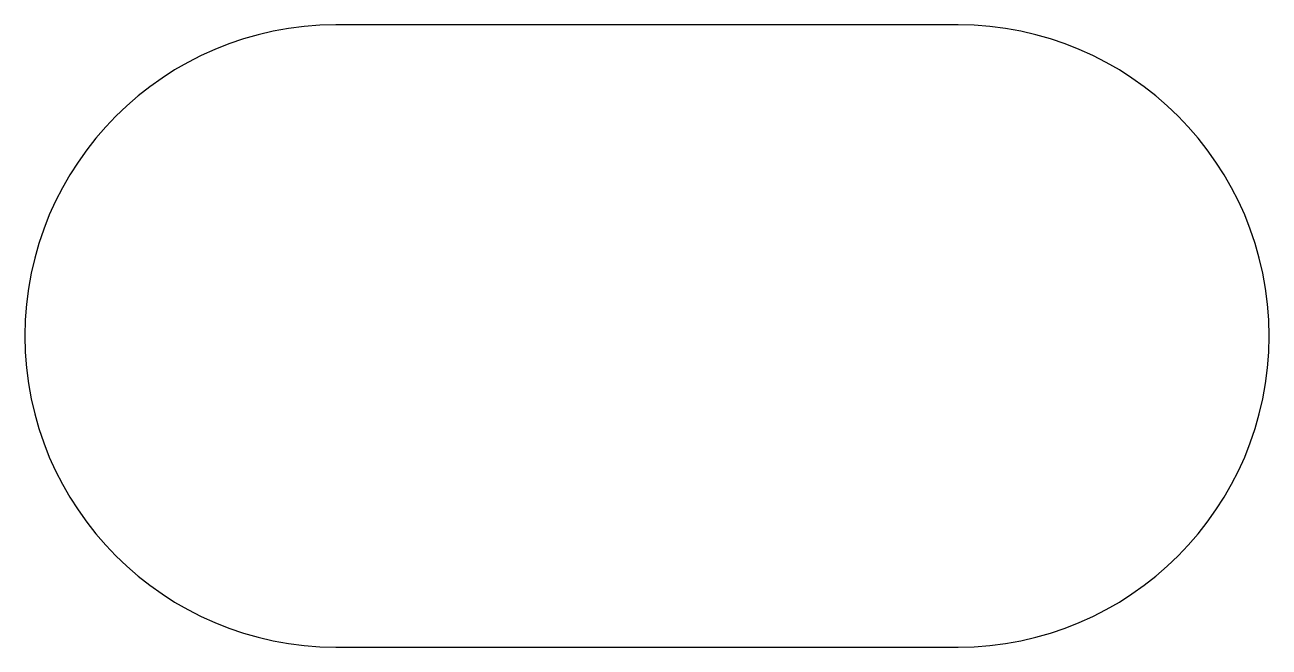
# Model space of a CAD drawing. Extents: x 0 to 2, y 0 to 1.
import ezdxf

# ---------------------------------------------------------------- set-up
doc = ezdxf.new("R2010")
doc.units = 0

msp = doc.modelspace()

# ---------------------------------------------------------------- linework, layer by layer
at = {"color": 1}
msp.add_lwpolyline([(0.5, 0), (1.5, 0, 1), (1.5, 1), (0.5, 1, 1)], format="xyb", close=True, dxfattribs=at)

doc.saveas('drawing.dxf')
